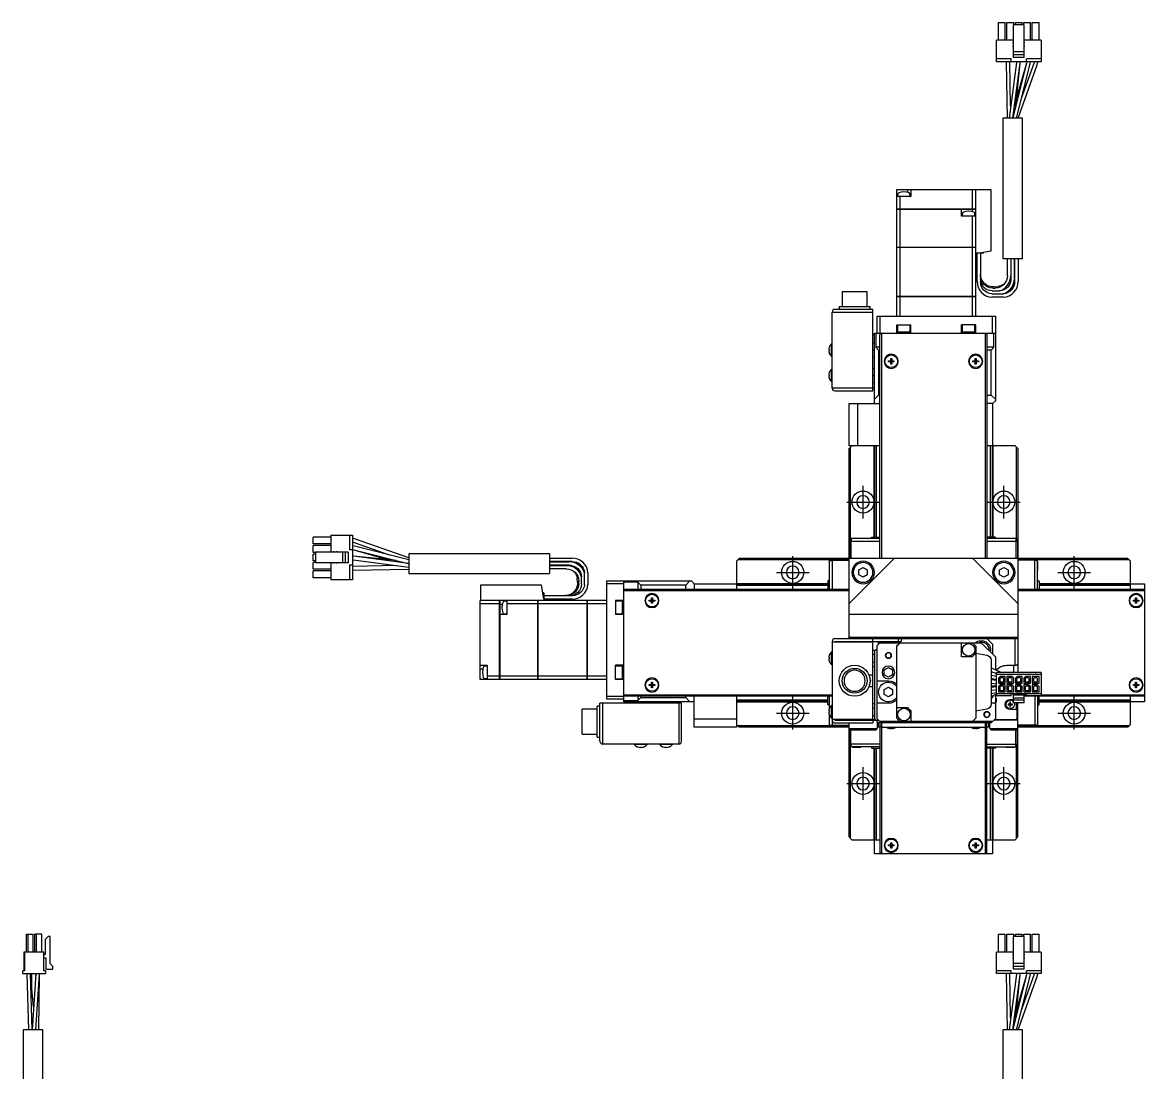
# Model space of a CAD drawing. Extents: x 0 to 1275, y -8 to 1015.
# Drawn here: x 230.9 to 629.6, y 641.4 to 1014.5 of the extents above; entities that cross this region are included whole.
import ezdxf

# ---------------------------------------------------------------- set-up
doc = ezdxf.new("R2010")
doc.units = 0
doc.header["$LTSCALE"] = 0.5
doc.linetypes.add('CENTER', pattern=[50.8, 31.75, -6.35, 6.35, -6.35])
doc.layers.add('MSM_CENTER', color=1, linetype='CENTER')
doc.layers.add('MSM_CONTINUOUS', color=7, linetype='CONTINUOUS')

msp = doc.modelspace()

# ---------------------------------------------------------------- linework, layer by layer
at = {"layer": 'MSM_CENTER'}
for p, q in [((529.57, 838.33), (529.57, 849.93)), ((579.57, 838.33), (579.57, 849.93)), ((523.77, 844.13), (535.37, 844.13)), ((573.77, 844.13), (585.37, 844.13)), ((504.57, 813.33), (504.57, 824.93)), ((604.57, 813.33), (604.57, 824.93)), ((498.77, 819.13), (510.37, 819.13)), ((598.77, 819.13), (610.37, 819.13)), ((504.57, 763.33), (504.57, 774.93)), ((604.57, 763.33), (604.57, 774.93)), ((498.77, 769.13), (510.37, 769.13)), ((598.77, 769.13), (610.37, 769.13)), ((529.57, 738.33), (529.57, 749.93)), ((579.57, 738.33), (579.57, 749.93)), ((523.77, 744.13), (535.37, 744.13)), ((573.77, 744.13), (585.37, 744.13))]:
    msp.add_line(p, q, dxfattribs=at)
at = {"layer": 'MSM_CONTINUOUS'}
for p, q in [((577.69, 1008.18), (577.69, 1014.53)), ((577.69, 1014.53), (580.09, 1014.53)), ((580.09, 1008.18), (580.09, 1014.53)), ((580.69, 1014.53), (583.09, 1014.53)), ((580.69, 1008.18), (580.69, 1014.53)), ((582.96, 1002.08), (582.96, 1013.64)), ((586.82, 1013.64), (582.96, 1013.64)), ((583.09, 1013.64), (583.09, 1014.53)), ((583.69, 1013.64), (583.69, 1014.53)), ((583.69, 1014.53), (586.09, 1014.53)), ((586.09, 1013.64), (586.09, 1014.53)), ((586.69, 1013.64), (586.69, 1014.53)), ((586.69, 1014.53), (589.09, 1014.53)), ((586.82, 1002.08), (586.82, 1013.64)), ((589.09, 1008.18), (589.09, 1014.53)), ((589.69, 1008.18), (589.69, 1014.53)), ((589.69, 1014.53), (592.09, 1014.53)), ((592.09, 1008.18), (592.09, 1014.53)), ((576.97, 1000.53), (576.97, 1008.18)), ((582.96, 1008.18), (576.97, 1008.18)), ((582.96, 1007.23), (582.71, 1007.23)), ((582.71, 1006.08), (582.96, 1006.08)), ((592.82, 1008.18), (586.82, 1008.18)), ((587.07, 1007.23), (586.82, 1007.23)), ((586.82, 1006.08), (587.07, 1006.08)), ((592.82, 1008.18), (592.82, 1000.53)), ((582.16, 1001.55), (576.97, 1001.55)), ((582.16, 1000.53), (582.16, 1001.55)), ((586.82, 1004.1), (582.96, 1004.1)), ((586.82, 1003.08), (582.96, 1003.08)), ((586.82, 1002.08), (582.96, 1002.08)), ((592.82, 1001.55), (587.62, 1001.55)), ((587.62, 1000.53), (587.62, 1001.55)), ((592.82, 1000.53), (576.97, 1000.53)), ((580.37, 1000.53), (580.37, 1000.42)), ((580.37, 1000.53), (580.37, 1000.35)), ((580.37, 1000.42), (580.77, 980.53)), ((584.03, 1000.29), (581.41, 980.53)), ((581.67, 1000.38), (581.67, 1000.53)), ((581.98, 984.83), (581.67, 1000.38)), ((582.72, 980.53), (585.32, 1000.12)), ((587.63, 1000.09), (582.75, 980.75)), ((583.81, 984.95), (585.33, 1000.12)), ((584.05, 1000.53), (584.03, 1000.29)), ((584.04, 980.53), (588.89, 999.77)), ((587.6, 1000.04), (584.09, 987.72)), ((584.71, 980.53), (591.44, 999.5)), ((585.32, 1000.12), (585.36, 1000.53)), ((585.33, 1000.12), (585.36, 1000.53)), ((590.21, 999.93), (585.79, 987.46)), ((587.71, 1000.53), (587.6, 1000.04)), ((587.72, 1000.53), (587.63, 1000.09)), ((588.89, 999.77), (589.03, 1000.53)), ((590.38, 1000.53), (590.21, 999.93)), ((591.44, 999.5), (591.7, 1000.53)), ((591.44, 999.49), (591.7, 1000.53)), ((586.22, 980.53), (579.22, 980.53)), ((579.22, 980.53), (579.22, 930.53)), ((586.22, 930.53), (586.22, 980.53)), ((541.57, 948.24), (541.57, 955.13)), ((541.57, 955.13), (569.57, 955.13)), ((541.9, 953.61), (541.83, 952.84)), ((545.32, 955.13), (545.32, 954.19)), ((546.3, 952.84), (546.23, 953.61)), ((546.57, 955.13), (546.57, 952.63)), ((568.41, 948.24), (568.41, 955.13)), ((569.57, 917.13), (569.57, 955.13)), ((575.07, 955.03), (569.57, 955.03)), ((575.07, 933.39), (575.07, 955.03)), ((546.57, 952.63), (541.57, 952.63)), ((542.72, 948.24), (542.72, 952.63)), ((541.57, 948.24), (569.57, 948.24)), ((541.57, 934.63), (541.57, 948.23)), ((569.57, 948.23), (541.57, 948.23)), ((541.58, 948.23), (541.58, 948.24)), ((542.72, 948.23), (542.72, 948.24)), ((542.72, 934.63), (542.72, 948.23)), ((564.57, 945.73), (564.57, 948.23)), ((569.57, 945.73), (564.57, 945.73)), ((564.9, 946.72), (564.83, 945.95)), ((568.32, 948.23), (568.32, 947.3)), ((568.41, 948.23), (568.41, 948.24)), ((568.41, 934.63), (568.41, 945.73)), ((569.3, 945.95), (569.23, 946.72)), ((569.56, 948.23), (569.56, 948.24)), ((541.57, 934.63), (569.57, 934.63)), ((541.57, 917.13), (541.57, 934.62)), ((569.57, 934.62), (541.57, 934.62)), ((541.58, 934.63), (541.58, 934.62)), ((542.72, 934.63), (542.72, 934.62)), ((542.72, 917.13), (542.72, 934.62)), ((568.41, 934.63), (568.41, 934.62)), ((568.41, 917.13), (568.41, 934.62)), ((569.56, 934.63), (569.56, 934.62)), ((570.17, 932.53), (575.07, 933.39)), ((572.37, 932.53), (572.37, 932.92)), ((572.37, 932.53), (569.57, 932.53)), ((570.12, 922.53), (570.12, 932.53)), ((571.32, 932.53), (571.32, 922.53)), ((586.22, 930.53), (579.22, 930.53)), ((580.82, 924.53), (580.82, 930.53)), ((582.02, 930.53), (582.02, 923.53)), ((582.12, 923.53), (582.12, 930.53)), ((583.32, 930.53), (583.32, 923.53)), ((583.42, 922.53), (583.42, 930.53)), ((584.62, 930.53), (584.62, 922.53)), ((571.32, 925.01), (571.32, 924.77)), ((581.96, 922.82), (582.12, 924.03)), ((582.02, 923.53), (581.96, 922.82)), ((581.96, 922.82), (581.96, 922.79)), ((581.96, 922.79), (581.96, 922.82)), ((522.14, 918.93), (530.99, 918.93)), ((522.14, 918.93), (522.14, 913.63)), ((530.99, 913.63), (530.99, 918.93)), ((541.57, 917.13), (569.57, 917.13)), ((541.57, 910.13), (541.57, 917.12)), ((569.57, 917.12), (541.57, 917.12)), ((541.58, 917.13), (541.58, 917.12)), ((542.72, 917.13), (542.72, 917.12)), ((542.72, 910.13), (542.72, 917.12)), ((568.41, 917.13), (568.41, 917.12)), ((568.41, 910.13), (568.41, 917.12)), ((569.56, 917.13), (569.56, 917.12)), ((569.57, 910.13), (569.57, 917.12)), ((575.32, 918.13), (579.41, 918.13)), ((579.41, 916.93), (575.32, 916.93)), ((575.48, 919.13), (577.95, 919.13)), ((575.63, 920.13), (576.51, 920.13)), ((576.08, 920.61), (577.47, 920.73)), ((579.41, 918.14), (579.37, 918.13)), ((521.07, 913.63), (532.07, 913.63)), ((521.07, 913.63), (521.07, 912.63)), ((532.07, 912.63), (532.07, 913.63)), ((518.57, 884.63), (518.57, 911.63)), ((518.57, 911.63), (533.07, 911.63)), ((519.57, 912.63), (533.07, 912.63)), ((533.07, 883.63), (533.07, 912.63)), ((534.57, 904.13), (534.57, 910.13)), ((534.57, 910.13), (576.57, 910.13)), ((535.57, 910.13), (535.57, 904.13)), ((575.57, 904.13), (575.57, 910.13)), ((576.57, 910.13), (576.57, 880.13)), ((541.57, 907.13), (546.57, 907.13)), ((541.57, 904.13), (541.57, 907.13)), ((541.82, 907.13), (541.82, 904.63)), ((546.32, 904.63), (546.32, 907.13)), ((546.57, 904.13), (546.57, 907.13)), ((569.57, 907.13), (564.57, 907.13)), ((564.57, 904.13), (564.57, 907.13)), ((564.82, 907.13), (564.82, 904.63)), ((569.32, 904.63), (569.32, 907.13)), ((569.57, 904.13), (569.57, 907.13)), ((533.07, 903.63), (533.57, 903.63)), ((533.57, 879.13), (533.57, 904.13)), ((533.57, 904.13), (576.57, 904.13)), ((534.07, 904.13), (534.07, 899.13)), ((536.07, 904.13), (535.57, 903.63)), ((535.57, 824.13), (535.57, 903.63)), ((536.07, 904.13), (536.07, 824.13)), ((541.82, 904.63), (546.32, 904.63)), ((564.82, 904.63), (569.32, 904.63)), ((573.07, 824.13), (573.07, 904.13)), ((573.57, 903.63), (573.07, 904.13)), ((573.57, 903.63), (573.57, 824.13)), ((576.07, 899.13), (576.07, 904.13)), ((517.38, 898.31), (517.53, 898.31)), ((517.53, 897.95), (517.38, 897.95)), ((517.53, 899.11), (517.53, 899.1)), ((517.53, 898.31), (517.53, 897.95)), ((517.53, 897.16), (517.53, 897.15)), ((518.38, 895.88), (518.38, 900.38)), ((518.57, 900.38), (518.38, 900.38)), ((533.07, 900.63), (533.57, 900.63)), ((533.07, 898.13), (533.57, 898.13)), ((534.07, 899.13), (535.07, 898.13)), ((535.57, 899.13), (534.07, 899.13)), ((535.57, 898.13), (535.07, 898.13)), ((535.07, 898.13), (535.07, 882.13)), ((576.07, 899.13), (573.57, 899.13)), ((575.07, 898.13), (573.57, 898.13)), ((575.07, 898.13), (576.07, 899.13)), ((575.07, 882.13), (575.07, 898.13)), ((518.38, 895.88), (518.57, 895.88)), ((533.07, 895.63), (533.57, 895.63)), ((538.59, 893.95), (538.59, 894.31)), ((538.59, 894.31), (539.39, 894.31)), ((539.39, 893.95), (538.59, 893.95)), ((539.37, 893.95), (539.37, 894.31)), ((539.39, 895.1), (539.75, 895.1)), ((539.39, 894.31), (539.39, 895.1)), ((539.39, 894.33), (539.75, 894.33)), ((539.39, 893.16), (539.39, 893.95)), ((539.75, 893.94), (539.39, 893.94)), ((539.75, 893.16), (539.39, 893.16)), ((539.75, 895.1), (539.75, 894.31)), ((539.75, 894.31), (540.54, 894.31)), ((539.75, 893.95), (539.75, 893.16)), ((540.54, 893.95), (539.75, 893.95)), ((539.76, 894.31), (539.76, 893.95)), ((540.54, 894.31), (540.54, 893.95)), ((568.59, 893.95), (568.59, 894.31)), ((568.59, 894.31), (569.39, 894.31)), ((569.39, 893.95), (568.59, 893.95)), ((569.37, 893.95), (569.37, 894.31)), ((569.39, 895.1), (569.75, 895.1)), ((569.39, 894.31), (569.39, 895.1)), ((569.39, 894.33), (569.75, 894.33)), ((569.39, 893.16), (569.39, 893.95)), ((569.75, 893.94), (569.39, 893.94)), ((569.75, 893.16), (569.39, 893.16)), ((569.75, 895.1), (569.75, 894.31)), ((569.75, 894.31), (570.54, 894.31)), ((569.75, 893.95), (569.75, 893.16)), ((570.54, 893.95), (569.75, 893.95)), ((569.76, 894.31), (569.76, 893.95)), ((570.54, 894.31), (570.54, 893.95)), ((517.38, 889.31), (517.53, 889.31)), ((517.53, 890.11), (517.53, 890.1)), ((517.53, 889.31), (517.53, 888.95)), ((518.38, 886.88), (518.38, 891.38)), ((518.57, 891.38), (518.38, 891.38)), ((533.07, 891.63), (533.57, 891.63)), ((533.07, 889.13), (533.57, 889.13)), ((517.53, 888.95), (517.38, 888.95)), ((517.53, 888.16), (517.53, 888.15)), ((518.38, 886.88), (518.57, 886.88)), ((533.07, 886.63), (533.57, 886.63)), ((533.57, 884.63), (518.57, 884.63)), ((519.57, 883.63), (533.07, 883.63)), ((533.57, 880.63), (535.07, 882.13)), ((535.07, 882.13), (535.57, 882.13)), ((573.57, 882.13), (575.07, 882.13)), ((575.07, 882.13), (576.57, 880.63)), ((524.57, 864.13), (524.57, 879.13)), ((524.57, 879.13), (535.57, 879.13)), ((527.57, 879.13), (527.57, 864.13)), ((575.57, 879.13), (573.57, 879.13)), ((575.57, 879.13), (576.57, 880.13)), ((575.57, 879.13), (575.57, 864.13)), ((535.57, 864.13), (524.57, 864.13)), ((525.07, 863.63), (524.57, 863.13)), ((524.57, 795.63), (524.57, 863.13)), ((525.57, 864.13), (525.07, 863.63)), ((525.07, 831.13), (525.07, 863.63)), ((533.47, 831.63), (533.47, 864.13)), ((533.77, 831.63), (533.77, 864.13)), ((534.27, 864.13), (534.27, 831.63)), ((583.57, 864.13), (573.57, 864.13)), ((574.86, 831.63), (574.86, 864.13)), ((575.37, 864.13), (575.37, 831.63)), ((575.67, 864.13), (575.67, 831.63)), ((584.57, 863.13), (583.57, 864.13)), ((584.07, 831.13), (584.07, 863.63)), ((584.57, 863.13), (584.57, 783.6)), ((340.52, 831.65), (334.17, 831.65)), ((334.17, 829.25), (334.17, 831.65)), ((340.52, 829.25), (334.17, 829.25)), ((340.52, 832.38), (340.52, 826.38)), ((340.52, 832.38), (348.17, 832.38)), ((347.15, 832.38), (347.15, 827.18)), ((348.17, 832.38), (348.17, 816.53)), ((349.2, 831), (348.17, 831.26)), ((349.21, 831), (348.17, 831.26)), ((348.17, 829.94), (348.77, 829.78)), ((348.76, 829.78), (348.77, 829.78)), ((348.77, 829.78), (361.24, 825.35)), ((368.17, 824.27), (349.2, 831)), ((524.77, 830.13), (524.77, 824.13)), ((535.57, 830.13), (524.77, 830.13)), ((524.82, 831.13), (524.82, 830.13)), ((535.57, 831.13), (524.82, 831.13)), ((525.27, 830.13), (525.27, 824.13)), ((525.32, 831.13), (525.32, 830.13)), ((528.77, 831.18), (525.77, 831.18)), ((525.77, 831.18), (525.77, 831.13)), ((528.77, 831.13), (528.77, 831.18)), ((532.34, 831.13), (532.64, 831.63)), ((532.64, 831.63), (535.57, 831.63)), ((576.5, 831.63), (573.57, 831.63)), ((584.32, 831.13), (573.57, 831.13)), ((584.37, 830.13), (573.57, 830.13)), ((576.8, 831.13), (576.5, 831.63)), ((583.37, 831.23), (580.37, 831.23)), ((580.37, 831.23), (580.37, 831.13)), ((583.37, 831.13), (583.37, 831.23)), ((583.82, 831.13), (583.82, 830.13)), ((583.87, 830.13), (583.87, 824.13)), ((584.32, 831.13), (584.32, 830.13)), ((584.37, 830.13), (584.37, 824.13)), ((340.52, 828.65), (334.17, 828.65)), ((334.17, 826.25), (334.17, 828.65)), ((335.06, 826.25), (334.17, 826.25)), ((335.06, 825.65), (334.17, 825.65)), ((334.17, 823.25), (334.17, 825.65)), ((335.06, 826.38), (335.06, 822.52)), ((346.62, 826.38), (335.06, 826.38)), ((341.47, 826.63), (341.47, 826.38)), ((342.62, 826.38), (342.62, 826.63)), ((344.6, 826.38), (344.6, 822.52)), ((345.62, 826.38), (345.62, 822.52)), ((346.62, 826.38), (346.62, 822.52)), ((348.17, 827.18), (347.15, 827.18)), ((348.93, 828.46), (348.17, 828.6)), ((348.17, 827.29), (348.61, 827.2)), ((348.17, 827.27), (348.66, 827.16)), ((348.61, 827.2), (367.95, 822.32)), ((348.66, 827.16), (360.98, 823.65)), ((368.17, 823.6), (348.93, 828.46)), ((368.17, 825.78), (368.17, 818.78)), ((418.17, 825.78), (368.17, 825.78)), ((418.17, 825.78), (418.17, 818.78)), ((335.06, 823.25), (334.17, 823.25)), ((334.17, 820.25), (334.17, 822.65)), ((335.06, 822.65), (334.17, 822.65)), ((346.62, 822.52), (335.06, 822.52)), ((340.52, 822.52), (340.52, 816.53)), ((341.47, 822.52), (341.47, 822.27)), ((342.62, 822.27), (342.62, 822.52)), ((348.17, 821.72), (347.15, 821.72)), ((347.15, 821.72), (347.15, 816.53)), ((348.57, 824.89), (348.17, 824.92)), ((348.58, 824.88), (348.17, 824.92)), ((348.17, 823.62), (348.41, 823.59)), ((348.32, 821.23), (348.17, 821.23)), ((363.87, 821.54), (348.32, 821.23)), ((348.41, 823.59), (368.17, 820.98)), ((363.75, 823.38), (348.57, 824.89)), ((368.17, 822.29), (348.58, 824.88)), ((418.17, 824.18), (426.17, 824.18)), ((426.17, 822.98), (418.17, 822.98)), ((418.17, 822.88), (425.17, 822.88)), ((425.17, 821.68), (418.17, 821.68)), ((418.17, 821.58), (425.17, 821.58)), ((425.88, 821.53), (424.67, 821.68)), ((425.17, 821.58), (425.88, 821.53)), ((425.88, 821.53), (425.9, 821.52)), ((425.9, 821.52), (425.88, 821.53)), ((485.57, 824.13), (484.57, 823.13)), ((484.57, 823.13), (484.57, 813.13)), ((517.57, 823.63), (485.07, 823.63)), ((623.57, 824.13), (485.57, 824.13)), ((517.47, 822.93), (517.47, 819.93)), ((517.57, 822.93), (517.47, 822.93)), ((517.57, 823.88), (517.57, 813.13)), ((517.57, 823.88), (518.57, 823.88)), ((517.57, 823.38), (518.57, 823.38)), ((518.57, 823.93), (518.57, 813.13)), ((518.57, 823.93), (524.57, 823.93)), ((518.57, 823.43), (524.57, 823.43)), ((524.57, 808.13), (540.57, 824.13)), ((568.57, 824.13), (584.57, 808.13)), ((590.57, 823.93), (584.57, 823.93)), ((590.57, 823.43), (584.57, 823.43)), ((590.57, 813.13), (590.57, 823.93)), ((591.57, 823.88), (590.57, 823.88)), ((591.57, 823.38), (590.57, 823.38)), ((591.57, 813.13), (591.57, 823.88)), ((624.07, 823.63), (591.57, 823.63)), ((591.62, 822.93), (591.57, 822.93)), ((591.62, 819.93), (591.62, 822.93)), ((624.57, 823.13), (623.57, 824.13)), ((624.57, 813.13), (624.57, 823.13)), ((340.52, 820.25), (334.17, 820.25)), ((340.52, 819.65), (334.17, 819.65)), ((334.17, 817.25), (334.17, 819.65)), ((340.52, 817.25), (334.17, 817.25)), ((348.17, 819.93), (348.27, 819.93)), ((348.17, 819.93), (348.34, 819.93)), ((348.27, 819.93), (368.17, 820.33)), ((368.17, 818.78), (418.17, 818.78)), ((424.17, 820.38), (418.17, 820.38)), ((429.57, 815.04), (429.57, 817.52)), ((430.56, 818.98), (430.57, 818.94)), ((430.57, 814.88), (430.57, 818.98)), ((431.77, 818.98), (431.77, 814.88)), ((517.47, 819.93), (517.57, 819.93)), ((528.07, 820), (529.57, 820.86)), ((528.07, 818.26), (528.07, 820)), ((529.57, 817.4), (528.07, 818.26)), ((529.57, 820.86), (531.07, 820)), ((531.07, 818.26), (529.57, 817.4)), ((531.07, 820), (531.07, 818.26)), ((578.07, 820), (579.57, 820.86)), ((578.07, 818.26), (578.07, 820)), ((579.57, 817.4), (578.07, 818.26)), ((579.57, 820.86), (581.07, 820)), ((581.07, 818.26), (579.57, 817.4)), ((581.07, 820), (581.07, 818.26)), ((591.57, 819.93), (591.62, 819.93)), ((348.17, 816.53), (340.52, 816.53)), ((393.67, 814.63), (393.67, 809.13)), ((415.3, 814.63), (393.67, 814.63)), ((416.17, 809.73), (415.3, 814.63)), ((428.09, 815.65), (427.97, 817.03)), ((428.57, 815.19), (428.57, 816.07)), ((438.57, 774.13), (438.57, 816.13)), ((438.57, 816.13), (468.57, 816.13)), ((444.57, 815.13), (438.57, 815.13)), ((444.57, 773.13), (444.57, 816.13)), ((449.57, 815.63), (444.57, 815.63)), ((449.57, 815.63), (449.57, 813.13)), ((450.57, 814.63), (449.57, 815.63)), ((466.57, 814.63), (450.57, 814.63)), ((450.57, 814.63), (450.57, 813.13)), ((466.57, 814.63), (468.07, 816.13)), ((466.57, 813.13), (466.57, 814.63)), ((469.57, 815.13), (468.57, 816.13)), ((469.57, 815.13), (469.57, 813.13)), ((469.57, 815.13), (484.57, 815.13)), ((484.57, 815.23), (517.07, 815.23)), ((484.57, 814.93), (517.07, 814.93)), ((517.07, 814.43), (484.57, 814.43)), ((517.57, 816.36), (517.07, 816.06)), ((517.07, 816.06), (517.07, 813.13)), ((591.57, 816.36), (592.07, 816.06)), ((592.07, 816.06), (592.07, 813.13)), ((592.07, 815.23), (624.57, 815.23)), ((592.07, 814.93), (624.57, 814.93)), ((624.57, 814.43), (592.07, 814.43)), ((624.57, 815.13), (629.57, 815.13)), ((629.57, 815.13), (629.57, 773.13)), ((416.17, 811.93), (415.78, 811.93)), ((416.17, 811.93), (416.17, 809.13)), ((416.17, 810.88), (426.17, 810.88)), ((426.17, 809.68), (416.17, 809.68)), ((423.68, 810.88), (423.92, 810.89)), ((445.07, 813.13), (444.57, 812.63)), ((524.57, 812.63), (444.57, 812.63)), ((445.07, 813.13), (524.57, 813.13)), ((453.59, 809.31), (454.39, 809.31)), ((453.59, 808.95), (453.59, 809.31)), ((454.37, 808.95), (454.37, 809.31)), ((454.39, 810.1), (454.75, 810.1)), ((454.39, 809.31), (454.39, 810.1)), ((454.39, 809.33), (454.75, 809.33)), ((454.75, 810.1), (454.75, 809.31)), ((454.75, 809.31), (455.54, 809.31)), ((454.76, 809.31), (454.76, 808.95)), ((455.54, 809.31), (455.54, 808.95)), ((584.57, 813.13), (629.57, 813.13)), ((629.57, 812.63), (584.57, 812.63)), ((625.59, 809.31), (626.39, 809.31)), ((625.59, 808.95), (625.59, 809.31)), ((626.37, 808.95), (626.37, 809.31)), ((626.39, 810.1), (626.75, 810.1)), ((626.39, 809.31), (626.39, 810.1)), ((626.39, 809.33), (626.75, 809.33)), ((626.75, 810.1), (626.75, 809.31)), ((626.75, 809.31), (627.54, 809.31)), ((626.76, 809.31), (626.76, 808.95)), ((627.54, 809.31), (627.54, 808.95)), ((629.57, 812.63), (629.07, 813.13)), ((431.57, 809.13), (393.57, 809.13)), ((393.57, 781.13), (393.57, 809.13)), ((400.46, 807.98), (393.57, 807.98)), ((400.46, 781.13), (400.46, 809.13)), ((400.47, 809.12), (400.46, 809.12)), ((400.47, 807.98), (400.46, 807.98)), ((400.47, 809.13), (400.47, 781.13)), ((400.47, 807.88), (401.4, 807.88)), ((402.75, 808.86), (401.98, 808.79)), ((402.97, 809.13), (402.97, 804.13)), ((414.07, 807.98), (402.97, 807.98)), ((414.07, 781.13), (414.07, 809.13)), ((414.07, 809.12), (414.08, 809.12)), ((414.07, 807.98), (414.08, 807.98)), ((414.08, 809.13), (414.08, 781.13)), ((431.57, 807.98), (414.08, 807.98)), ((431.57, 781.13), (431.57, 809.13)), ((431.57, 809.12), (431.58, 809.12)), ((431.57, 807.98), (431.58, 807.98)), ((431.58, 809.13), (431.58, 781.13)), ((438.57, 809.13), (431.58, 809.13)), ((438.57, 807.98), (431.58, 807.98)), ((444.57, 809.13), (441.57, 809.13)), ((441.57, 809.13), (441.57, 804.13)), ((444.07, 808.88), (441.57, 808.88)), ((444.07, 804.38), (444.07, 808.88)), ((454.39, 808.95), (453.59, 808.95)), ((454.39, 808.16), (454.39, 808.95)), ((454.75, 808.94), (454.39, 808.94)), ((454.75, 808.16), (454.39, 808.16)), ((454.75, 808.95), (454.75, 808.16)), ((455.54, 808.95), (454.75, 808.95)), ((626.39, 808.95), (625.59, 808.95)), ((626.39, 808.16), (626.39, 808.95)), ((626.75, 808.94), (626.39, 808.94)), ((626.75, 808.16), (626.39, 808.16)), ((626.75, 808.95), (626.75, 808.16)), ((627.54, 808.95), (626.75, 808.95)), ((402.97, 804.13), (400.47, 804.13)), ((401.98, 804.47), (402.75, 804.4)), ((441.57, 804.38), (444.07, 804.38)), ((444.57, 804.13), (441.57, 804.13)), ((584.57, 804.13), (524.57, 804.13)), ((518.57, 794.63), (518.57, 764.33)), ((518.57, 794.43), (533.07, 794.43)), ((519.57, 795.63), (584.56, 795.63)), ((519.57, 794.63), (543.07, 794.63)), ((519.57, 794.63), (519.57, 794.43)), ((524.57, 796.13), (584.57, 796.13)), ((524.57, 794.43), (524.57, 794.63)), ((525.57, 794.63), (525.37, 794.43)), ((525.57, 795.63), (525.77, 796.13)), ((533.07, 794.63), (533.07, 795.63)), ((533.07, 766.83), (533.07, 794.43)), ((534.57, 795.83), (534.27, 796.13)), ((534.57, 795.83), (534.57, 795.63)), ((534.57, 795.83), (536.77, 795.83)), ((535.57, 794.13), (534.57, 793.13)), ((535.07, 793.63), (535.07, 794.63)), ((535.57, 794.63), (535.57, 794.13)), ((535.57, 794.13), (571.57, 794.13)), ((535.97, 794.13), (536.47, 794.63)), ((536.27, 796.13), (536.57, 795.83)), ((537.13, 794.63), (536.67, 794.13)), ((536.77, 795.83), (536.97, 795.63)), ((537.07, 794.63), (537.07, 794.56)), ((540.27, 795.73), (538.47, 795.73)), ((538.47, 795.73), (538.47, 795.63)), ((539.66, 794.34), (539.77, 794.23)), ((540.07, 794.23), (539.77, 794.23)), ((539.77, 794.23), (539.77, 794.22)), ((540.07, 794.22), (540.07, 794.63)), ((540.37, 795.83), (540.17, 795.63)), ((572.57, 795.83), (540.37, 795.83)), ((540.67, 794.63), (541.17, 794.13)), ((541.57, 794.13), (541.57, 794.63)), ((541.87, 795.83), (541.67, 795.63)), ((541.86, 795.83), (541.67, 795.63)), ((542.07, 795.63), (542.07, 794.13)), ((543.07, 795.63), (543.07, 794.63)), ((564.57, 789.13), (564.57, 794.13)), ((576.57, 789.13), (571.57, 794.13)), ((572.57, 795.83), (572.87, 796.13)), ((575.57, 793.63), (573.57, 795.63)), ((575.57, 793.63), (575.57, 790.13)), ((583.36, 796.13), (583.57, 795.63)), ((583.57, 786.13), (583.57, 795.63)), ((517.53, 789.61), (517.53, 789.6)), ((518.38, 786.38), (518.38, 790.88)), ((518.57, 790.88), (518.38, 790.88)), ((533.07, 791.52), (533.57, 791.52)), ((533.07, 790.07), (533.57, 790.07)), ((534.07, 791.63), (533.57, 791.13)), ((533.57, 791.52), (533.57, 766.74)), ((534.57, 791.63), (534.07, 791.63)), ((534.57, 767.13), (534.57, 793.13)), ((541.57, 767.29), (541.57, 792.98)), ((569.57, 792.98), (569.57, 767.29)), ((569.57, 790.43), (573.58, 789.72)), ((393.57, 786.13), (396.07, 786.13)), ((395.86, 785.86), (395.09, 785.79)), ((396.07, 786.13), (396.07, 781.13)), ((444.57, 786.13), (441.57, 786.13)), ((441.57, 781.13), (441.57, 786.13)), ((444.07, 785.88), (441.57, 785.88)), ((444.07, 781.38), (444.07, 785.88)), ((517.38, 788.81), (517.53, 788.81)), ((517.53, 788.45), (517.38, 788.45)), ((517.53, 788.81), (517.53, 788.45)), ((517.53, 787.66), (517.53, 787.65)), ((518.38, 786.38), (518.57, 786.38)), ((533.07, 787.19), (533.57, 787.19)), ((533.07, 785.74), (533.57, 785.74)), ((537.07, 784.5), (538.57, 785.36)), ((538.57, 785.36), (540.07, 784.5)), ((568.32, 789.13), (564.57, 789.13)), ((575.07, 787.95), (575.07, 772.31)), ((576.57, 789.13), (576.57, 784.6)), ((580.67, 786.13), (584.07, 786.13)), ((583.07, 783.6), (583.07, 786.13)), ((584.57, 786.63), (584.07, 786.13)), ((393.57, 784.88), (394.51, 784.88)), ((395.09, 781.47), (395.86, 781.4)), ((400.46, 782.29), (396.07, 782.29)), ((400.47, 782.29), (400.46, 782.29)), ((414.07, 782.29), (400.47, 782.29)), ((414.07, 782.29), (414.08, 782.29)), ((431.57, 782.29), (414.08, 782.29)), ((431.57, 782.29), (431.58, 782.29)), ((438.57, 782.29), (431.58, 782.29)), ((441.57, 781.38), (444.07, 781.38)), ((533.07, 782.63), (531.69, 782.63)), ((537.07, 782.76), (537.07, 784.5)), ((538.57, 781.9), (537.07, 782.76)), ((540.07, 782.76), (538.57, 781.9)), ((540.07, 784.5), (540.07, 782.76)), ((575.07, 785.23), (578.92, 783.6)), ((575.07, 783.87), (576.97, 783.26)), ((575.07, 782.61), (576.97, 782.24)), ((576.97, 781.02), (575.07, 781.39)), ((575.08, 783.92), (575.7, 783.66)), ((592.82, 783.6), (576.97, 783.6)), ((576.97, 775.32), (576.97, 783.6)), ((590.74, 782.89), (576.97, 782.89)), ((578.29, 782.16), (577.69, 781.56)), ((577.69, 781.56), (577.69, 779.76)), ((578.35, 781.71), (578.1, 781.46)), ((578.1, 781.46), (578.1, 780.21)), ((580.09, 782.16), (578.29, 782.16)), ((579.32, 781.71), (578.35, 781.71)), ((579.57, 781.46), (579.32, 781.71)), ((579.57, 780.21), (579.57, 781.46)), ((580.09, 779.76), (580.09, 782.16)), ((580.69, 782.16), (580.69, 779.76)), ((582.49, 782.16), (580.69, 782.16)), ((581.35, 781.71), (581.1, 781.46)), ((581.1, 781.46), (581.1, 780.21)), ((582.32, 781.71), (581.35, 781.71)), ((582.57, 781.46), (582.32, 781.71)), ((582.49, 782.16), (583.09, 781.56)), ((582.57, 780.21), (582.57, 781.46)), ((583.09, 779.76), (583.09, 781.56)), ((584.29, 782.16), (583.69, 781.56)), ((583.69, 781.56), (583.69, 779.76)), ((584.35, 781.71), (584.1, 781.46)), ((584.1, 781.46), (584.1, 780.21)), ((586.09, 782.16), (584.29, 782.16)), ((585.32, 781.71), (584.35, 781.71)), ((585.57, 781.46), (585.32, 781.71)), ((585.57, 780.21), (585.57, 781.46)), ((586.09, 779.76), (586.09, 782.16)), ((587.29, 782.16), (586.69, 781.56)), ((586.69, 781.56), (586.69, 779.76)), ((587.35, 781.71), (587.1, 781.46)), ((587.1, 781.46), (587.1, 780.21)), ((589.09, 782.16), (587.29, 782.16)), ((588.32, 781.71), (587.35, 781.71)), ((588.57, 781.46), (588.32, 781.71)), ((588.57, 780.21), (588.57, 781.46)), ((589.09, 779.76), (589.09, 782.16)), ((589.69, 782.16), (589.69, 779.76)), ((592.09, 782.16), (589.69, 782.16)), ((590.35, 781.71), (590.1, 781.46)), ((590.1, 781.46), (590.1, 780.21)), ((591.32, 781.71), (590.35, 781.71)), ((590.74, 782.89), (590.74, 782.99)), ((591.04, 782.99), (591.04, 782.89)), ((592.82, 782.89), (591.04, 782.89)), ((591.57, 781.46), (591.32, 781.71)), ((591.57, 780.21), (591.57, 781.46)), ((592.09, 779.76), (592.09, 782.16)), ((592.82, 783.6), (592.82, 775.32)), ((400.46, 781.13), (393.57, 781.13)), ((400.47, 781.14), (400.46, 781.14)), ((414.07, 781.13), (400.47, 781.13)), ((414.07, 781.14), (414.08, 781.14)), ((431.57, 781.13), (414.08, 781.13)), ((431.57, 781.14), (431.58, 781.14)), ((438.57, 781.13), (431.58, 781.13)), ((444.57, 781.13), (441.57, 781.13)), ((453.59, 779.31), (454.39, 779.31)), ((453.59, 778.95), (453.59, 779.31)), ((454.39, 778.95), (453.59, 778.95)), ((454.37, 778.95), (454.37, 779.31)), ((454.39, 780.1), (454.75, 780.1)), ((454.39, 779.31), (454.39, 780.1)), ((454.39, 779.33), (454.75, 779.33)), ((454.39, 778.16), (454.39, 778.95)), ((454.75, 778.94), (454.39, 778.94)), ((454.75, 778.16), (454.39, 778.16)), ((454.75, 780.1), (454.75, 779.31)), ((454.75, 779.31), (455.54, 779.31)), ((454.75, 778.95), (454.75, 778.16)), ((455.54, 778.95), (454.75, 778.95)), ((454.76, 779.31), (454.76, 778.95)), ((455.54, 779.31), (455.54, 778.95)), ((531.69, 778.63), (533.07, 778.63)), ((532.34, 780.63), (532.04, 781.15)), ((532.04, 780.12), (532.34, 780.63)), ((534.57, 780.63), (538.57, 780.63)), ((537.07, 777.5), (538.57, 778.36)), ((537.07, 775.76), (537.07, 777.5)), ((538.57, 778.36), (540.07, 777.5)), ((540.07, 777.5), (540.07, 775.76)), ((576.97, 780.73), (575.07, 781.01)), ((575.07, 779.79), (576.97, 779.52)), ((576.97, 778.76), (575.07, 778.72)), ((575.07, 778.4), (576.97, 778.56)), ((576.97, 777.35), (575.07, 777.19)), ((576.57, 781.1), (576.57, 780.79)), ((576.57, 778.52), (576.57, 778.75)), ((576.8, 778.76), (576.8, 778.54)), ((577.69, 779.76), (580.09, 779.76)), ((577.69, 778.56), (578.29, 779.16)), ((577.69, 778.56), (577.69, 776.76)), ((578.1, 780.21), (579.57, 780.21)), ((578.35, 778.71), (578.1, 778.46)), ((578.1, 778.46), (578.1, 777.21)), ((580.09, 779.16), (578.29, 779.16)), ((579.32, 778.71), (578.35, 778.71)), ((579.57, 778.46), (579.32, 778.71)), ((579.57, 777.21), (579.57, 778.46)), ((580.09, 776.76), (580.09, 779.16)), ((580.69, 779.76), (583.09, 779.76)), ((582.49, 779.16), (580.69, 779.16)), ((580.69, 779.16), (580.69, 776.76)), ((581.1, 780.21), (582.57, 780.21)), ((581.35, 778.71), (581.1, 778.46)), ((581.1, 778.46), (581.1, 777.21)), ((582.32, 778.71), (581.35, 778.71)), ((582.57, 778.46), (582.32, 778.71)), ((583.09, 778.56), (582.49, 779.16)), ((582.57, 777.21), (582.57, 778.46)), ((583.09, 776.76), (583.09, 778.56)), ((583.69, 779.76), (586.09, 779.76)), ((583.69, 779.16), (583.69, 776.76)), ((585.49, 779.16), (583.69, 779.16)), ((584.1, 780.21), (585.57, 780.21)), ((584.35, 778.71), (584.1, 778.46)), ((584.1, 778.46), (584.1, 777.21)), ((585.32, 778.71), (584.35, 778.71)), ((585.57, 778.46), (585.32, 778.71)), ((586.09, 778.56), (585.49, 779.16)), ((585.57, 777.21), (585.57, 778.46)), ((586.09, 776.76), (586.09, 778.56)), ((586.69, 779.76), (589.09, 779.76)), ((586.69, 779.16), (586.69, 776.76)), ((588.49, 779.16), (586.69, 779.16)), ((587.1, 780.21), (588.57, 780.21)), ((587.35, 778.71), (587.1, 778.46)), ((587.1, 778.46), (587.1, 777.21)), ((588.32, 778.71), (587.35, 778.71)), ((588.57, 778.46), (588.32, 778.71)), ((589.09, 778.56), (588.49, 779.16)), ((588.57, 777.21), (588.57, 778.46)), ((589.09, 776.76), (589.09, 778.56)), ((589.69, 779.76), (592.09, 779.76)), ((589.69, 779.16), (589.69, 776.76)), ((591.49, 779.16), (589.69, 779.16)), ((590.1, 780.21), (591.57, 780.21)), ((590.35, 778.71), (590.1, 778.46)), ((590.1, 778.46), (590.1, 777.21)), ((591.32, 778.71), (590.35, 778.71)), ((591.57, 778.46), (591.32, 778.71)), ((592.09, 778.56), (591.49, 779.16)), ((591.57, 777.21), (591.57, 778.46)), ((592.09, 776.76), (592.09, 778.56)), ((625.59, 779.31), (626.39, 779.31)), ((625.59, 778.95), (625.59, 779.31)), ((626.39, 778.95), (625.59, 778.95)), ((626.37, 778.95), (626.37, 779.31)), ((626.39, 780.1), (626.75, 780.1)), ((626.39, 779.31), (626.39, 780.1)), ((626.39, 779.33), (626.75, 779.33)), ((626.39, 778.16), (626.39, 778.95)), ((626.75, 778.94), (626.39, 778.94)), ((626.75, 778.16), (626.39, 778.16)), ((626.75, 780.1), (626.75, 779.31)), ((626.75, 779.31), (627.54, 779.31)), ((626.75, 778.95), (626.75, 778.16)), ((627.54, 778.95), (626.75, 778.95)), ((626.76, 779.31), (626.76, 778.95)), ((627.54, 779.31), (627.54, 778.95)), ((438.57, 775.13), (444.57, 775.13)), ((444.57, 774.13), (438.57, 774.13)), ((444.57, 775.63), (518.57, 775.63)), ((444.57, 775.63), (445.07, 775.13)), ((444.57, 773.63), (449.57, 773.63)), ((518.57, 775.13), (445.07, 775.13)), ((449.57, 775.13), (449.57, 773.63)), ((449.57, 773.63), (450.57, 774.63)), ((450.57, 775.13), (450.57, 774.63)), ((450.57, 774.63), (466.57, 774.63)), ((466.57, 774.63), (466.57, 775.13)), ((468.07, 773.13), (466.57, 774.63)), ((469.57, 764.13), (469.57, 775.13)), ((484.57, 775.13), (484.57, 764.13)), ((484.57, 773.84), (517.07, 773.84)), ((517.07, 772.2), (517.07, 775.13)), ((517.57, 775.13), (517.57, 770.71)), ((538.57, 774.9), (537.07, 775.76)), ((540.07, 775.76), (538.57, 774.9)), ((576.97, 776.38), (575.07, 775.96)), ((576.97, 775.83), (575.07, 775.03)), ((576.57, 775.66), (576.57, 767.13)), ((576.8, 774.37), (576.8, 773.2)), ((592.82, 776.03), (576.97, 776.03)), ((582.16, 775.32), (576.97, 775.32)), ((577.69, 776.76), (580.09, 776.76)), ((578.1, 777.21), (579.57, 777.21)), ((580.69, 776.76), (583.09, 776.76)), ((581.1, 777.21), (582.57, 777.21)), ((581.87, 774.03), (582.96, 774.03)), ((582.16, 775.32), (582.16, 776.03)), ((582.96, 772.75), (582.96, 775.78)), ((586.82, 775.47), (582.96, 775.47)), ((586.82, 774.47), (582.96, 774.47)), ((586.82, 773.77), (582.96, 773.77)), ((583.69, 776.76), (586.09, 776.76)), ((584.06, 775.47), (584.06, 776.03)), ((584.1, 777.21), (585.57, 777.21)), ((584.32, 775.47), (584.32, 776.03)), ((584.37, 775.78), (584.32, 775.78)), ((584.37, 775.47), (584.37, 776.03)), ((584.57, 775.47), (584.57, 776.03)), ((584.57, 775.63), (585.71, 775.63)), ((585.71, 775.47), (585.71, 776.03)), ((586.69, 776.76), (589.09, 776.76)), ((586.82, 772.75), (586.82, 775.78)), ((586.82, 775.63), (587.62, 775.63)), ((629.57, 775.13), (586.82, 775.13)), ((587.1, 777.21), (588.57, 777.21)), ((587.62, 775.32), (587.62, 776.03)), ((592.82, 775.32), (587.62, 775.32)), ((589.69, 776.76), (592.09, 776.76)), ((590.1, 777.21), (591.57, 777.21)), ((590.57, 775.13), (590.57, 764.33)), ((591.57, 775.13), (591.57, 764.38)), ((592.07, 772.2), (592.07, 775.13)), ((592.07, 773.84), (624.57, 773.84)), ((592.82, 775.63), (629.57, 775.63)), ((624.57, 765.13), (624.57, 775.13)), ((629.07, 775.13), (629.57, 775.63)), ((429.77, 761.71), (429.77, 770.56)), ((435.07, 770.56), (429.77, 770.56)), ((435.07, 760.63), (435.07, 771.63)), ((436.07, 771.63), (435.07, 771.63)), ((465.07, 772.63), (436.07, 772.63)), ((436.07, 759.13), (436.07, 772.63)), ((437.07, 758.13), (437.07, 772.63)), ((469.57, 773.13), (444.57, 773.13)), ((445.07, 772.63), (445.07, 773.13)), ((448.07, 772.63), (448.07, 773.13)), ((450.57, 772.63), (450.57, 773.13)), ((453.07, 772.63), (453.07, 773.13)), ((457.07, 772.63), (457.07, 773.13)), ((459.57, 772.63), (459.57, 773.13)), ((462.07, 772.63), (462.07, 773.13)), ((464.07, 773.13), (464.07, 758.13)), ((465.07, 759.13), (465.07, 772.63)), ((517.07, 773.33), (484.57, 773.33)), ((517.07, 773.03), (484.57, 773.03)), ((517.57, 771.9), (517.07, 772.2)), ((517.38, 769.81), (517.53, 769.81)), ((517.53, 769.45), (517.38, 769.45)), ((517.53, 770.61), (517.53, 770.6)), ((517.53, 769.81), (517.53, 769.45)), ((518.38, 767.38), (518.38, 771.88)), ((518.57, 771.88), (518.38, 771.88)), ((533.07, 772.52), (533.57, 772.52)), ((533.07, 771.07), (533.57, 771.07)), ((538.57, 772.63), (534.57, 772.63)), ((541.57, 771.13), (545.32, 771.13)), ((546.57, 769.88), (546.57, 766.13)), ((573.58, 770.54), (569.57, 769.83)), ((576.57, 772.63), (575.07, 772.63)), ((581.74, 772.36), (581.12, 772.36)), ((581.12, 772.36), (581.12, 772.11)), ((581.12, 772.11), (581.74, 772.11)), ((581.99, 772.98), (581.74, 772.98)), ((581.74, 772.98), (581.74, 772.36)), ((581.74, 772.11), (581.74, 771.48)), ((581.74, 771.48), (581.99, 771.48)), ((584.32, 770.43), (581.87, 770.43)), ((581.99, 772.36), (581.99, 772.98)), ((582.62, 772.36), (581.99, 772.36)), ((581.99, 771.48), (581.99, 772.11)), ((581.99, 772.11), (582.62, 772.11)), ((582.62, 772.11), (582.62, 772.36)), ((586.82, 772.75), (582.96, 772.75)), ((584.12, 770.43), (584.12, 772.75)), ((584.32, 767.23), (584.32, 770.43)), ((584.37, 767.13), (584.37, 772.75)), ((584.57, 725.13), (584.57, 772.75)), ((591.57, 771.9), (592.07, 772.2)), ((624.57, 773.33), (592.07, 773.33)), ((624.57, 773.03), (592.07, 773.03)), ((629.57, 773.13), (624.57, 773.13)), ((469.57, 767.13), (484.57, 767.13)), ((517.52, 768.33), (517.52, 765.33)), ((517.57, 768.33), (517.52, 768.33)), ((517.53, 768.66), (517.53, 768.65)), ((517.57, 768.55), (517.57, 764.38)), ((518.38, 767.38), (518.57, 767.38)), ((533.07, 766.83), (518.57, 766.83)), ((519.57, 766.83), (519.57, 766.63)), ((519.57, 766.74), (533.57, 766.74)), ((519.57, 766.63), (535.07, 766.63)), ((519.57, 765.63), (533.07, 765.63)), ((524.57, 766.74), (524.57, 766.63)), ((524.57, 725.13), (524.57, 765.63)), ((525.27, 766.63), (525.15, 766.74)), ((525.32, 766.73), (525.3, 766.74)), ((533.97, 766.73), (525.32, 766.73)), ((533.07, 768.19), (533.57, 768.19)), ((533.07, 766.63), (533.07, 765.63)), ((533.57, 767.13), (535.07, 765.63)), ((534.57, 767.13), (535.57, 766.13)), ((534.57, 766.13), (534.57, 763.63)), ((535.07, 764.13), (535.07, 765.63)), ((575.07, 765.63), (535.07, 765.63)), ((575.57, 766.13), (535.57, 766.13)), ((535.57, 765.63), (535.57, 719.13)), ((536.07, 765.63), (536.07, 719.13)), ((573.07, 719.13), (573.07, 765.63)), ((573.57, 719.13), (573.57, 765.63)), ((574.07, 765.63), (574.07, 764.13)), ((574.57, 763.63), (574.57, 765.63)), ((575.07, 765.63), (576.57, 767.13)), ((583.87, 766.63), (576.07, 766.63)), ((583.82, 766.73), (576.17, 766.73)), ((583.82, 766.73), (584.32, 767.23)), ((583.87, 766.63), (584.37, 767.13)), ((591.67, 768.33), (591.57, 768.33)), ((591.67, 765.33), (591.67, 768.33)), ((429.77, 761.71), (435.07, 761.71)), ((484.57, 764.13), (469.57, 764.13)), ((484.57, 765.13), (485.57, 764.13)), ((517.57, 764.63), (485.07, 764.63)), ((524.57, 764.13), (485.57, 764.13)), ((517.52, 765.33), (517.57, 765.33)), ((517.57, 764.88), (518.57, 764.88)), ((517.57, 764.38), (518.57, 764.38)), ((518.57, 764.83), (524.57, 764.83)), ((518.57, 764.33), (524.57, 764.33)), ((524.57, 763.63), (534.57, 763.63)), ((525.07, 763.13), (524.57, 763.63)), ((524.77, 758.13), (524.77, 763.43)), ((534.07, 763.13), (525.07, 763.13)), ((525.27, 758.13), (525.27, 763.13)), ((534.07, 763.13), (534.57, 763.63)), ((535.57, 764.13), (534.57, 764.13)), ((536.07, 764.13), (535.57, 764.63)), ((536.07, 764.13), (573.07, 764.13)), ((538.59, 763.79), (538.59, 763.8)), ((539.39, 763.8), (539.75, 763.8)), ((539.39, 763.64), (539.39, 763.8)), ((539.75, 763.8), (539.75, 763.64)), ((540.54, 763.8), (540.54, 763.79)), ((568.59, 763.79), (568.59, 763.8)), ((569.39, 763.8), (569.75, 763.8)), ((569.39, 763.64), (569.39, 763.8)), ((569.75, 763.8), (569.75, 763.64)), ((570.54, 763.8), (570.54, 763.79)), ((573.57, 764.63), (573.07, 764.13)), ((574.57, 764.13), (573.57, 764.13)), ((574.57, 763.63), (584.57, 763.63)), ((574.57, 763.63), (575.07, 763.13)), ((584.07, 763.13), (575.07, 763.13)), ((583.87, 758.13), (583.87, 763.13)), ((584.57, 763.63), (584.07, 763.13)), ((584.37, 758.13), (584.37, 763.43)), ((590.57, 764.83), (584.57, 764.83)), ((590.57, 764.33), (584.57, 764.33)), ((623.57, 764.13), (584.57, 764.13)), ((591.57, 764.88), (590.57, 764.88)), ((591.57, 764.38), (590.57, 764.38)), ((591.57, 765.33), (591.67, 765.33)), ((624.07, 764.63), (591.57, 764.63)), ((623.57, 764.13), (624.57, 765.13)), ((435.07, 760.63), (436.07, 760.63)), ((464.07, 758.13), (437.07, 758.13)), ((448.32, 758.13), (448.32, 757.95)), ((452.82, 757.95), (448.32, 757.95)), ((452.82, 757.95), (452.82, 758.13)), ((457.32, 758.13), (457.32, 757.95)), ((461.82, 757.95), (457.32, 757.95)), ((461.82, 757.95), (461.82, 758.13)), ((535.57, 758.13), (524.77, 758.13)), ((524.82, 757.13), (524.82, 758.13)), ((525.32, 757.13), (525.32, 758.13)), ((573.57, 758.13), (584.37, 758.13)), ((583.82, 757.13), (583.82, 758.13)), ((584.32, 757.13), (584.32, 758.13)), ((449.59, 757.09), (449.59, 757.1)), ((450.39, 757.1), (450.75, 757.1)), ((450.39, 756.94), (450.39, 757.1)), ((450.75, 757.1), (450.75, 756.94)), ((451.54, 757.1), (451.54, 757.09)), ((458.59, 757.09), (458.59, 757.1)), ((459.39, 757.1), (459.75, 757.1)), ((459.39, 756.94), (459.39, 757.1)), ((459.75, 757.1), (459.75, 756.94)), ((460.54, 757.1), (460.54, 757.09)), ((535.57, 757.13), (524.82, 757.13)), ((525.07, 724.63), (525.07, 757.13)), ((525.77, 757.13), (525.77, 757.03)), ((525.77, 757.03), (528.77, 757.03)), ((528.77, 757.03), (528.77, 757.13)), ((532.34, 757.13), (532.64, 756.63)), ((532.64, 756.63), (535.57, 756.63)), ((533.47, 724.13), (533.47, 756.63)), ((533.77, 724.13), (533.77, 756.63)), ((534.27, 756.63), (534.27, 724.13)), ((573.57, 757.13), (584.32, 757.13)), ((576.5, 756.63), (573.57, 756.63)), ((574.86, 724.13), (574.86, 756.63)), ((575.37, 756.63), (575.37, 724.13)), ((575.67, 756.63), (575.67, 724.13)), ((576.8, 757.13), (576.5, 756.63)), ((580.37, 757.13), (580.37, 757.08)), ((580.37, 757.08), (583.37, 757.08)), ((583.37, 757.08), (583.37, 757.13)), ((584.07, 724.63), (584.07, 757.13)), ((524.57, 725.13), (525.57, 724.13)), ((525.57, 724.13), (535.57, 724.13)), ((533.57, 719.13), (533.57, 724.13)), ((538.59, 721.95), (538.59, 722.31)), ((538.59, 722.31), (539.39, 722.31)), ((539.39, 721.95), (538.59, 721.95)), ((539.37, 721.95), (539.37, 722.31)), ((539.39, 723.1), (539.75, 723.1)), ((539.39, 722.31), (539.39, 723.1)), ((539.39, 722.33), (539.75, 722.33)), ((539.39, 721.16), (539.39, 721.95)), ((539.75, 721.94), (539.39, 721.94)), ((539.75, 723.1), (539.75, 722.31)), ((539.75, 722.31), (540.54, 722.31)), ((539.75, 721.95), (539.75, 721.16)), ((540.54, 721.95), (539.75, 721.95)), ((539.76, 722.31), (539.76, 721.95)), ((540.54, 722.31), (540.54, 721.95)), ((568.59, 721.95), (568.59, 722.31)), ((568.59, 722.31), (569.39, 722.31)), ((569.39, 721.95), (568.59, 721.95)), ((569.37, 721.95), (569.37, 722.31)), ((569.39, 723.1), (569.75, 723.1)), ((569.39, 722.31), (569.39, 723.1)), ((569.39, 722.33), (569.75, 722.33)), ((569.39, 721.16), (569.39, 721.95)), ((569.75, 721.94), (569.39, 721.94)), ((569.75, 723.1), (569.75, 722.31)), ((569.75, 722.31), (570.54, 722.31)), ((569.75, 721.95), (569.75, 721.16)), ((570.54, 721.95), (569.75, 721.95)), ((569.76, 722.31), (569.76, 721.95)), ((570.54, 722.31), (570.54, 721.95)), ((573.57, 724.13), (583.57, 724.13)), ((575.57, 724.13), (575.57, 719.13)), ((583.57, 724.13), (584.57, 725.13)), ((575.57, 719.13), (533.57, 719.13)), ((535.57, 719.63), (536.07, 719.13)), ((539.75, 721.16), (539.39, 721.16)), ((569.75, 721.16), (569.39, 721.16)), ((573.07, 719.13), (573.57, 719.63)), ((232.37, 684.26), (232.37, 690.61)), ((232.37, 690.61), (234.77, 690.61)), ((232.97, 684.26), (232.97, 690.61)), ((234.77, 684.26), (234.77, 690.61)), ((235.37, 684.26), (235.37, 690.61)), ((237.77, 690.61), (235.37, 690.61)), ((235.97, 684.26), (235.97, 690.61)), ((237.77, 684.26), (237.77, 690.61)), ((240.06, 689.72), (239.06, 688.72)), ((240.76, 689.72), (240.06, 689.72)), ((240.76, 680.18), (240.76, 689.72)), ((577.69, 684.26), (577.69, 690.61)), ((577.69, 690.61), (580.09, 690.61)), ((580.09, 684.26), (580.09, 690.61)), ((580.69, 690.61), (583.09, 690.61)), ((580.69, 684.26), (580.69, 690.61)), ((582.96, 678.16), (582.96, 689.72)), ((586.82, 689.72), (582.96, 689.72)), ((583.09, 689.72), (583.09, 690.61)), ((583.69, 689.72), (583.69, 690.61)), ((583.69, 690.61), (586.09, 690.61)), ((586.09, 689.72), (586.09, 690.61)), ((586.69, 690.61), (589.09, 690.61)), ((586.69, 689.72), (586.69, 690.61)), ((586.82, 678.16), (586.82, 689.72)), ((589.09, 684.26), (589.09, 690.61)), ((589.69, 690.61), (592.09, 690.61)), ((589.69, 684.26), (589.69, 690.61)), ((592.09, 684.26), (592.09, 690.61)), ((239.06, 688.72), (239.06, 683.59)), ((238.5, 684.26), (231.39, 684.26)), ((231.39, 684.26), (231.39, 677.63)), ((231.64, 684.26), (231.64, 677.63)), ((238.5, 677.63), (238.5, 684.26)), ((238.78, 683.31), (238.5, 683.31)), ((238.5, 682.16), (239.1, 682.16)), ((239.25, 682.01), (239.25, 678.16)), ((576.97, 676.61), (576.97, 684.26)), ((582.96, 684.26), (576.97, 684.26)), ((582.96, 683.31), (582.71, 683.31)), ((582.71, 682.16), (582.96, 682.16)), ((592.82, 684.26), (586.82, 684.26)), ((587.07, 683.31), (586.82, 683.31)), ((586.82, 682.16), (587.07, 682.16)), ((592.82, 684.26), (592.82, 676.61)), ((239.25, 678.16), (241.78, 678.16)), ((241.78, 679.16), (240.76, 680.18)), ((241.78, 678.16), (241.78, 679.16)), ((586.82, 680.18), (582.96, 680.18)), ((586.82, 679.16), (582.96, 679.16)), ((586.82, 678.16), (582.96, 678.16)), ((230.93, 677.33), (230.93, 676.61)), ((230.93, 676.61), (239.21, 676.61)), ((231.64, 677.63), (231.23, 677.63)), ((232.45, 676.61), (232.46, 676.49)), ((232.46, 676.49), (233.1, 656.61)), ((233.75, 676.53), (233.75, 676.61)), ((234.4, 656.61), (233.75, 676.53)), ((233.78, 676.33), (233.76, 676.61)), ((234.91, 664.76), (233.78, 676.33)), ((234.26, 675.94), (234.25, 676.61)), ((234.29, 671.09), (234.26, 675.94)), ((235.64, 676.49), (234.4, 656.63)), ((235.64, 676.61), (235.6, 675.83)), ((235.65, 676.61), (235.64, 676.49)), ((235.7, 656.61), (236.94, 676.4)), ((236.8, 656.61), (236.95, 676.28)), ((236.94, 676.4), (236.95, 676.61)), ((236.95, 676.28), (236.95, 676.61)), ((238.91, 677.63), (238.5, 677.63)), ((239.21, 676.61), (239.21, 677.33)), ((582.16, 677.63), (576.97, 677.63)), ((592.82, 676.61), (576.97, 676.61)), ((580.37, 676.61), (580.37, 676.5)), ((580.37, 676.61), (580.37, 676.43)), ((580.37, 676.5), (580.77, 656.61)), ((584.03, 676.37), (581.41, 656.61)), ((581.67, 676.46), (581.67, 676.61)), ((581.98, 660.91), (581.67, 676.46)), ((582.16, 676.61), (582.16, 677.63)), ((582.72, 656.61), (585.32, 676.2)), ((587.63, 676.16), (582.75, 656.83)), ((583.81, 661.03), (585.33, 676.2)), ((584.05, 676.61), (584.03, 676.37)), ((584.04, 656.61), (588.89, 675.85)), ((587.6, 676.11), (584.09, 663.79)), ((584.71, 656.61), (591.44, 675.58)), ((585.32, 676.2), (585.36, 676.61)), ((585.33, 676.2), (585.36, 676.61)), ((590.21, 676.01), (585.79, 663.54)), ((587.71, 676.61), (587.6, 676.11)), ((592.82, 677.63), (587.62, 677.63)), ((587.62, 676.61), (587.62, 677.63)), ((587.72, 676.61), (587.63, 676.16)), ((588.89, 675.85), (589.03, 676.61)), ((590.38, 676.61), (590.21, 676)), ((591.44, 675.58), (591.7, 676.61)), ((591.44, 675.57), (591.7, 676.61)), ((238.17, 656.61), (231.17, 656.61)), ((231.17, 656.61), (231.17, 631.21)), ((238.17, 631.21), (238.17, 656.61)), ((586.22, 656.61), (579.22, 656.61)), ((579.22, 656.61), (579.22, 606.61)), ((586.22, 606.61), (586.22, 656.61))]:
    msp.add_line(p, q, dxfattribs=at)
at = {"layer": 'MSM_CONTINUOUS', "extrusion": (0, 0, -1)}
for centre, radius in [((-539.57, 894.13), 2.5), ((-569.57, 894.13), 2.5), ((-529.57, 844.13), 2.25), ((-579.57, 844.13), 2.25), ((-504.57, 819.13), 2.25), ((-529.57, 819.13), 4), ((-529.57, 819.13), 3.5), ((-579.57, 819.13), 4), ((-579.57, 819.13), 3.5), ((-604.57, 819.13), 2.25), ((-454.57, 809.13), 2.5), ((-626.57, 809.13), 2.5), ((-538.57, 789.63), 1), ((-538.57, 783.63), 2.25), ((-454.57, 779.13), 2.5), ((-526.57, 780.63), 3.75), ((-626.57, 779.13), 2.5), ((-504.57, 769.13), 2.25), ((-573.57, 768.63), 1), ((-604.57, 769.13), 2.25), ((-529.57, 744.13), 2.25), ((-579.57, 744.13), 2.25), ((-539.57, 722.13), 2.5), ((-569.57, 722.13), 2.5)]:
    msp.add_circle(centre, radius, dxfattribs=at)
at = {"layer": 'MSM_CONTINUOUS'}
for centre, radius in [((539.57, 894.13), 2.25), ((569.57, 894.13), 2.25), ((529.57, 844.13), 3.9), ((579.57, 844.13), 3.9), ((504.57, 819.13), 3.9), ((604.57, 819.13), 3.9), ((454.57, 809.13), 2.25), ((626.57, 809.13), 2.25), ((567.07, 791.63), 2.23), ((538.57, 789.63), 1.01), ((526.57, 780.63), 5.5), ((454.57, 779.13), 2.25), ((526.57, 780.63), 4.42), ((626.57, 779.13), 2.25), ((504.57, 769.13), 3.9), ((544.07, 768.63), 2.23), ((573.57, 768.63), 1.02), ((604.57, 769.13), 3.9), ((529.57, 744.13), 3.9), ((579.57, 744.13), 3.9), ((539.57, 722.13), 2.25), ((569.57, 722.13), 2.25)]:
    msp.add_circle(centre, radius, dxfattribs=at)
for centre, radius, start, end in [((542.03, 952.82), 0.2, 175, 251.8051), ((542.4, 953.56), 0.5, 107.6292, 175), ((544.07, 948.32), 6, 72.3708, 107.6292), ((545.73, 953.56), 0.5, 5, 72.3708), ((546.1, 952.82), 0.2, 288.1949, 5), ((565.03, 945.93), 0.2, 175, 270), ((565.4, 946.67), 0.5, 107.6292, 175), ((567.07, 941.43), 6, 72.3708, 107.6292), ((568.73, 946.67), 0.5, 5, 72.3708), ((569.1, 945.93), 0.2, 270, 5), ((575.52, 922.34), 5.41, 177.9657, 267.8137), ((576.43, 924.5), 5.59, 285.9654, 0.2921), ((577.75, 923.46), 5.57, 287.3809, 0.7723), ((579.21, 922.33), 5.41, 272.1273, 2.0933), ((519.57, 911.63), 1, 90, 180), ((520.37, 898.13), 2.99, 161.0315, 176.554), ((520.37, 898.13), 2.99, 183.446, 198.9685), ((520.37, 898.13), 3, 131.4096, 160.9979), ((520.37, 898.13), 3, 199.0021, 228.5904), ((520.37, 889.13), 2.99, 161.0315, 176.554), ((520.37, 889.13), 3, 131.4096, 160.9979), ((520.37, 889.13), 2.99, 183.446, 198.9685), ((520.37, 889.13), 3, 199.0021, 228.5904), ((519.57, 884.63), 1, 180, 270), ((424.19, 815.99), 5.59, 15.9654, 90.2921), ((425.24, 817.31), 5.57, 17.3809, 90.7723), ((426.36, 818.78), 5.41, 2.1273, 92.0933), ((426.36, 815.09), 5.41, 267.9657, 357.8137), ((407.27, 806.63), 6, 162.3708, 197.6292), ((402.02, 808.3), 0.5, 95, 162.3708), ((402.77, 808.66), 0.2, 0, 95), ((402.02, 804.97), 0.5, 197.6292, 265), ((402.77, 804.6), 0.2, 265, 360), ((519.57, 794.63), 1, 90, 180), ((526.07, 794.63), 1.8, 123.5573, 146.251), ((537.22, 792.98), 1.25, 66.9261, 113.0739), ((539.92, 792.98), 1.25, 66.9261, 113.0739), ((538.42, 794.18), 1.25, 1.132, 21.1002), ((583.07, 794.63), 1.8, 33.5573, 56.4427), ((520.37, 788.63), 2.99, 161.0315, 176.554), ((520.37, 788.63), 3, 131.4096, 160.9979), ((400.38, 783.63), 6, 162.3708, 197.6292), ((395.13, 785.3), 0.5, 95, 162.3708), ((395.88, 785.66), 0.2, 18.1949, 95), ((520.37, 788.63), 2.99, 183.446, 198.9685), ((520.37, 788.63), 3, 199.0021, 228.5904), ((395.13, 781.97), 0.5, 197.6292, 265), ((395.88, 781.6), 0.2, 265, 341.8051), ((575.5, 774.37), 1.3, 0, 34.5882), ((520.37, 769.63), 2.99, 161.0315, 176.554), ((520.37, 769.63), 2.99, 183.446, 198.9685), ((520.37, 769.63), 3, 131.4096, 160.9979), ((575, 773.2), 1.8, 330.7307, 0), ((520.37, 769.63), 3, 199.0021, 228.5904), ((519.57, 766.63), 1, 180, 270), ((539.57, 766.63), 3, 236.4427, 250.9979), ((539.57, 766.63), 2.99, 251.0315, 266.554), ((539.57, 766.63), 2.99, 273.446, 288.9685), ((539.57, 766.63), 3, 289.0021, 303.5573), ((569.57, 766.63), 3, 236.4427, 250.9979), ((569.57, 766.63), 2.99, 251.0315, 266.554), ((569.57, 766.63), 2.99, 273.446, 288.9685), ((569.57, 766.63), 3, 289.0021, 303.5573), ((437.07, 759.13), 1, 180, 270), ((450.57, 759.93), 3, 221.4096, 250.9979), ((450.57, 759.93), 3, 289.0021, 318.5904), ((459.57, 759.93), 3, 221.4096, 250.9979), ((459.57, 759.93), 3, 289.0021, 318.5904), ((464.07, 759.13), 1, 270, 0), ((450.57, 759.93), 2.99, 251.0315, 266.554), ((450.57, 759.93), 2.99, 273.446, 288.9685), ((459.57, 759.93), 2.99, 251.0315, 266.554), ((459.57, 759.93), 2.99, 273.446, 288.9685), ((231.23, 677.33), 0.3, 90, 180), ((238.91, 677.33), 0.3, 360, 90)]:
    msp.add_arc(centre, radius, start, end, dxfattribs=at)
at = {"layer": 'MSM_CONTINUOUS', "extrusion": (0, 0, -1)}
for centre, radius, start, end in [((-575.71, 924.98), 4.39, 265.0821, 0.1308), ((-575.53, 922.34), 4.22, 272.8542, 2.5704), ((-575.6, 923.41), 4.29, 271.642, 1.5567), ((-575.67, 924.49), 4.36, 270.5892, 0.5857), ((-576.46, 924.49), 4.36, 179.4314, 269.3937), ((-577.08, 925.08), 4.37, 232.9581, 264.9542), ((-577.83, 923.42), 4.29, 178.4892, 268.3121), ((-579.2, 922.35), 4.22, 177.5064, 267.069), ((-577.97, 923.43), 5.45, 181.1091, 246.0046), ((-425.28, 817.39), 4.29, 88.4892, 178.3121), ((-425.27, 817.53), 5.45, 91.1091, 156.0046), ((-426.35, 818.76), 4.22, 87.5064, 177.069), ((-424.21, 816.02), 4.36, 89.4314, 179.3937), ((-423.61, 816.65), 4.37, 142.9581, 174.9542), ((-423.72, 815.27), 4.39, 175.0821, 270.1308), ((-424.21, 815.24), 4.36, 180.5892, 270.5857), ((-425.28, 815.16), 4.29, 181.642, 271.5567), ((-426.35, 815.09), 4.22, 182.8542, 272.5704), ((-555.57, 780.13), 19, 42.5364, 47.4636), ((-555.57, 780.13), 19, 132.5364, 137.4626), ((-571.57, 791.63), 3.25, 50.2849, 192.0485), ((-571.57, 791.63), 2.75, 65.38, 184.9973), ((-555.52, 803.18), 19, 222.3336, 227.6664), ((-573.27, 787.95), 1.8, 100, 180), ((-580.67, 781.13), 5, 41.5305, 90), ((-590.89, 782.99), 0.15, 0, 180), ((-538.57, 776.63), 3.5, 211.0027, 148.9973), ((-538.57, 776.63), 4, 90, 138.5904), ((-572.57, 776.63), 3.5, 143.1957, 148.8768), ((-538.57, 776.63), 4, 221.4096, 270), ((-572.57, 776.63), 3.5, 201.4969, 224.4153), ((-581.87, 772.23), 1.8, 270, 90), ((-581.87, 772.23), 1.5, 159.7843, 136.6077), ((-582.71, 775.78), 0.25, 90, 180), ((-587.07, 775.78), 0.25, 0, 90), ((-532.52, 757.09), 19, 132.3336, 137.6664), ((-573.27, 772.31), 1.8, 180, 260), ((-555.57, 780.13), 19, 312.5374, 317.4636), ((-555.57, 780.13), 19, 222.5374, 227.4626), ((-238.78, 683.59), 0.28, 180, 270), ((-239.1, 682.01), 0.15, 90, 180)]:
    msp.add_arc(centre, radius, start, end, dxfattribs=at)

doc.saveas('drawing.dxf')
